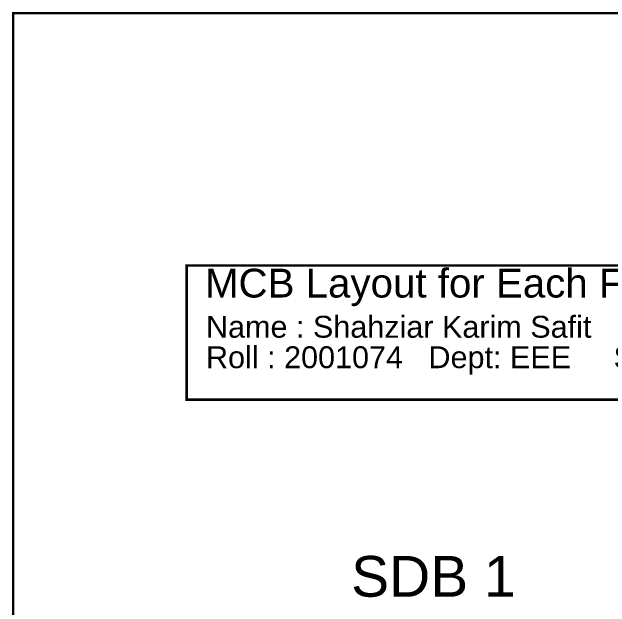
# Model space of a CAD drawing. Header units: millimetres. Extents: x 6 to 291, y 33 to 187.
# Drawn here: x 6.1 to 66.2, y 127 to 186.9 of the extents above; entities that cross this region are included whole.
import ezdxf

# ---------------------------------------------------------------- set-up
doc = ezdxf.new("R2010")
doc.units = ezdxf.units.MM
doc.layers.add('P', color=255, linetype='Continuous')
doc.layers.add('T', color=255, linetype='Continuous')
doc.styles.get("Standard").update_dxf_attribs({"font": 'arial.ttf'})

msp = doc.modelspace()

# ---------------------------------------------------------------- linework, layer by layer
at = {"layer": 'P', "const_width": 0.254}
for points in [[(6.209, 186.796), (291.289, 186.796), (291.289, 33.249), (6.209, 33.249), (6.209, 186.796)], [(23.654, 161.396), (86.307, 161.396), (86.307, 147.884), (23.654, 147.884), (23.654, 161.396)]]:
    msp.add_lwpolyline(points, dxfattribs=at)

# ---------------------------------------------------------------- texts
at = {"layer": 'T', "attachment_point": 7}
for s, insert, char_height in [('{\\fArial|b0|i0|c0|p18;MCB Layout for Each Floor (2-6)}', (25.5, 157.3), 2.9), ('{\\fArial|b0|i0|c0|p18;Name : Shahziar Karim Safit}', (25.6, 154.1), 2.2), ('{\\fArial|b0|i0|c0|p18;Roll : 2001074   Dept: EEE     Section: B}', (25.6, 150.4), 2.2), ('{\\fArial|b0|i0|c0|p18;SDB 1}', (40.2, 128), 4.1)]:
    msp.add_mtext(s, dxfattribs=dict(at, insert=insert, char_height=char_height))

doc.saveas('drawing.dxf')
